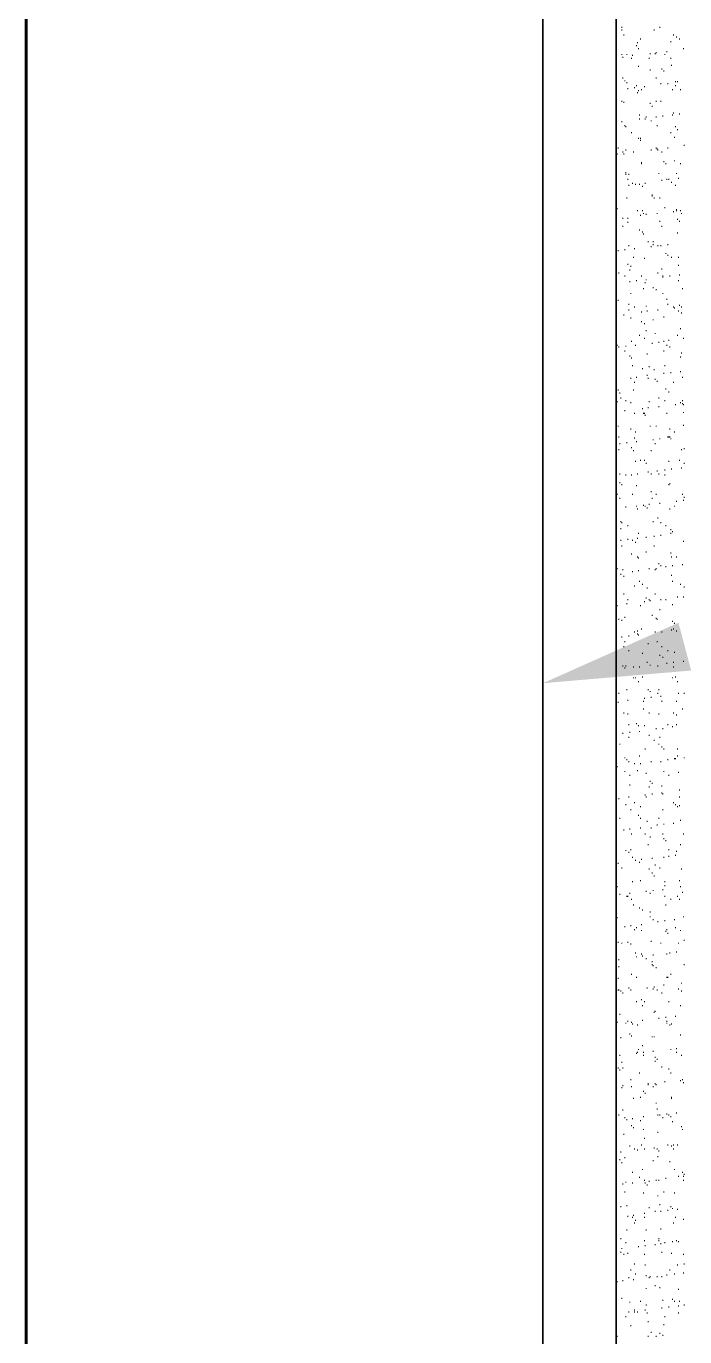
# Model space of a CAD drawing. Header units: inches. Extents: x 5 to 516, y -193 to 129.
# Drawn here: x 14.901 to 15.652, y -165.768 to -164.275 of the extents above; entities that cross this region are included whole.
import ezdxf

# ---------------------------------------------------------------- set-up
doc = ezdxf.new("R2010")
doc.units = ezdxf.units.IN
doc.header["$MEASUREMENT"] = 0
doc.layers.add('PDF7_Geometry', color=7, linetype='Continuous')
doc.layers.add('PDF7_Solid Fills', color=7, linetype='Continuous')

msp = doc.modelspace()

# ---------------------------------------------------------------- linework, layer by layer
at = {"layer": 'PDF7_Geometry', "lineweight": 60}
msp.add_lwpolyline([(59.9013316, -193.1846724), (59.9013316, -163.1857822), (14.901328, -163.1857822), (14.901328, -193.1846724)], dxfattribs=at)
at = {"layer": 'PDF7_Geometry', "lineweight": 35}
for points in [[(15.4902156, -163.7202264), (15.4902156, -166.5680044)], [(15.4902156, -166.568005), (15.573549, -166.568005), (15.573549, -163.720227)], [(15.573549, -163.7202264), (15.573549, -167.5035601)]]:
    msp.add_lwpolyline(points, dxfattribs=at)
at = {"layer": 'PDF7_Geometry', "lineweight": 15}
for points in [[(15.5802176, -164.2768942), (15.5802176, -164.2757831)], [(15.5802176, -164.2802263), (15.5802176, -164.2791152)], [(15.6168839, -164.2802263), (15.6168839, -164.2791152)], [(15.6235481, -164.2768942), (15.6235481, -164.2757831)], [(15.5824375, -164.2857827), (15.5824375, -164.2846716)], [(15.5979947, -164.2946713), (15.5979947, -164.2935602)], [(15.6013267, -164.290227), (15.6013267, -164.2891159)], [(15.6357732, -164.2935613), (15.6357732, -164.2924502)], [(15.6391053, -164.2857827), (15.6391053, -164.2846716)], [(15.6424373, -164.2880049), (15.6424373, -164.2868938)], [(15.6457739, -164.290227), (15.6457739, -164.2891159)], [(15.5802176, -164.3080041), (15.5802176, -164.306893)], [(15.5857741, -164.3080041), (15.5857741, -164.306893)], [(15.5924382, -164.3091163), (15.5924382, -164.3080051)], [(15.5968825, -164.2980056), (15.5968825, -164.2968945)], [(15.5991069, -164.3013377), (15.5991069, -164.3002266)], [(15.6124397, -164.3068941), (15.6124397, -164.305783)], [(15.6179961, -164.3068941), (15.6179961, -164.305783)], [(15.6191038, -164.3057819), (15.6191038, -164.3046708)], [(15.6291045, -164.3080041), (15.6291045, -164.306893)], [(15.6313289, -164.304672), (15.6313289, -164.3035609)], [(15.6502182, -164.3013377), (15.6502182, -164.3002266)], [(15.573549, -164.3113384), (15.573549, -164.3102273)], [(15.5813298, -164.3113384), (15.5813298, -164.3102273)], [(15.591326, -164.3124483), (15.591326, -164.3113372)], [(15.5991069, -164.3213391), (15.5991069, -164.320228)], [(15.6113275, -164.3124483), (15.6113275, -164.3113372)], [(15.6124397, -164.3257834), (15.6124397, -164.3246723)], [(15.6257725, -164.3246712), (15.6257725, -164.3235601)], [(15.6357732, -164.3124483), (15.6357732, -164.3113372)], [(15.6368854, -164.3202269), (15.6368854, -164.3191158)], [(15.5813298, -164.3346719), (15.5813298, -164.3335608)], [(15.5835497, -164.338004), (15.5835497, -164.3368929)], [(15.5857741, -164.3402261), (15.5857741, -164.339115)], [(15.6191038, -164.3346719), (15.6191038, -164.3335608)], [(15.6279969, -164.3268933), (15.6279969, -164.3257822)], [(15.6413296, -164.3391162), (15.6413296, -164.3380051)], [(15.6435495, -164.3391162), (15.6435495, -164.3380051)], [(15.5868818, -164.3468925), (15.5868818, -164.3457814)], [(15.5946626, -164.3457826), (15.5946626, -164.3446715)], [(15.5968825, -164.3435604), (15.5968825, -164.3424493)], [(15.5979947, -164.3513368), (15.5979947, -164.3502257)], [(15.5991069, -164.3491169), (15.5991069, -164.3480058)], [(15.6024389, -164.3480047), (15.6024389, -164.3468936)], [(15.605771, -164.3446704), (15.605771, -164.3435593)], [(15.6246603, -164.3413383), (15.6246603, -164.3402272)], [(15.6324411, -164.3413383), (15.6324411, -164.3402272)], [(15.6379931, -164.3480047), (15.6379931, -164.3468936)], [(15.6413296, -164.3435604), (15.6413296, -164.3424493)], [(15.6468816, -164.3480047), (15.6468816, -164.3468936)], [(15.5802176, -164.3613375), (15.5802176, -164.3602264)], [(15.5824375, -164.3624497), (15.5824375, -164.3613386)], [(15.6124397, -164.3635596), (15.6124397, -164.3624485)], [(15.6146595, -164.366894), (15.6146595, -164.3657828)], [(15.6191038, -164.3613375), (15.6191038, -164.3602264)], [(15.6246603, -164.3613375), (15.6246603, -164.3602264)], [(15.5802176, -164.384671), (15.5802176, -164.3835599)], [(15.6002191, -164.3768947), (15.6002191, -164.3757836)], [(15.6002191, -164.3813389), (15.6002191, -164.3802278)], [(15.6068832, -164.3813389), (15.6068832, -164.3802278)], [(15.6079954, -164.3791145), (15.6079954, -164.3780034)], [(15.6135519, -164.3835588), (15.6135519, -164.3824477)], [(15.6191038, -164.3791145), (15.6191038, -164.3780034)], [(15.6268847, -164.3780046), (15.6268847, -164.3768935)], [(15.6379931, -164.3768947), (15.6379931, -164.3757836)], [(15.6391053, -164.3746703), (15.6391053, -164.3735592)], [(15.6457739, -164.3757825), (15.6457739, -164.3746714)], [(15.5835497, -164.3891153), (15.5835497, -164.3880042)], [(15.5846619, -164.3902275), (15.5846619, -164.3891164)], [(15.591326, -164.3968939), (15.591326, -164.3957828)], [(15.620216, -164.3891153), (15.620216, -164.3880042)], [(15.6357732, -164.3968939), (15.6357732, -164.3957828)], [(15.6413296, -164.3902275), (15.6413296, -164.3891164)], [(15.6435495, -164.3935595), (15.6435495, -164.3924484)], [(15.5757734, -164.4146709), (15.5757734, -164.4135598)], [(15.5991069, -164.4035603), (15.5991069, -164.4024491)], [(15.6013267, -164.4035603), (15.6013267, -164.4024491)], [(15.6013267, -164.4057824), (15.6013267, -164.4046713)], [(15.6191038, -164.4146709), (15.6191038, -164.4135598)], [(15.6324411, -164.4146709), (15.6324411, -164.4135598)], [(15.6402174, -164.4024481), (15.6402174, -164.401337)], [(15.6513258, -164.4113366), (15.6513258, -164.4102255)], [(15.5746612, -164.4213373), (15.5746612, -164.4202262)], [(15.5813298, -164.4191152), (15.5813298, -164.4180041)], [(15.5824375, -164.4213373), (15.5824375, -164.4202262)], [(15.5846619, -164.4168931), (15.5846619, -164.4157819)], [(15.5935504, -164.4191152), (15.5935504, -164.4180041)], [(15.620216, -164.4157831), (15.620216, -164.414672)], [(15.6213282, -164.4168931), (15.6213282, -164.4157819)], [(15.6257725, -164.4191152), (15.6257725, -164.4180041)], [(15.6279969, -164.4302258), (15.6279969, -164.4291147)], [(15.6402174, -164.4291159), (15.6402174, -164.4280048)], [(15.5846619, -164.4424487), (15.5846619, -164.4413376)], [(15.5846619, -164.4446708), (15.5846619, -164.4435597)], [(15.587994, -164.4446708), (15.587994, -164.4435597)], [(15.6024389, -164.431338), (15.6024389, -164.4302269)], [(15.6024389, -164.4324502), (15.6024389, -164.4313391)], [(15.6224404, -164.4435609), (15.6224404, -164.4424498)], [(15.6302167, -164.4324502), (15.6302167, -164.4313391)], [(15.6424373, -164.4435609), (15.6424373, -164.4424498)], [(15.6468816, -164.4324502), (15.6468816, -164.4313391)], [(15.5868818, -164.4502273), (15.5868818, -164.4491162)], [(15.587994, -164.4568937), (15.587994, -164.4557826)], [(15.5924382, -164.4546716), (15.5924382, -164.4535604)], [(15.5957703, -164.4557815), (15.5957703, -164.4546704)], [(15.6002191, -164.4557815), (15.6002191, -164.4546704)], [(15.6035511, -164.4580036), (15.6035511, -164.4568925)], [(15.6068832, -164.4546716), (15.6068832, -164.4535604)], [(15.6257725, -164.4513372), (15.6257725, -164.4502261)], [(15.6313289, -164.4502273), (15.6313289, -164.4491162)], [(15.6335488, -164.4502273), (15.6335488, -164.4491162)], [(15.6368854, -164.4535594), (15.6368854, -164.4524482)], [(15.6413296, -164.4568937), (15.6413296, -164.4557826)], [(15.6446617, -164.4491151), (15.6446617, -164.448004)], [(15.5857741, -164.4713387), (15.5857741, -164.4702276)], [(15.6146595, -164.4680043), (15.6146595, -164.4668932)], [(15.6146595, -164.4691165), (15.6146595, -164.4680054)], [(15.6168839, -164.4713387), (15.6168839, -164.4702276)], [(15.6235481, -164.4713387), (15.6235481, -164.4702276)], [(15.5746612, -164.4835593), (15.5746612, -164.4824482)], [(15.5979947, -164.4857814), (15.5979947, -164.4846703)], [(15.6035511, -164.4857814), (15.6035511, -164.4846703)], [(15.6046633, -164.4891157), (15.6046633, -164.4880046)], [(15.620216, -164.4891157), (15.620216, -164.4880046)], [(15.6291045, -164.4824493), (15.6291045, -164.4813382)], [(15.6391053, -164.4868936), (15.6391053, -164.4857825)], [(15.6424373, -164.4846715), (15.6424373, -164.4835604)], [(15.6424373, -164.4857814), (15.6424373, -164.4846703)], [(15.6468816, -164.4857814), (15.6468816, -164.4846703)], [(15.6479938, -164.4891157), (15.6479938, -164.4880046)], [(15.5813298, -164.4946699), (15.5813298, -164.4935588)], [(15.5813298, -164.5035607), (15.5813298, -164.5024496)], [(15.5868818, -164.4946699), (15.5868818, -164.4935588)], [(15.5868818, -164.4991165), (15.5868818, -164.4980053)], [(15.6013267, -164.4913379), (15.6013267, -164.4902268)], [(15.6079954, -164.4902257), (15.6079954, -164.4891146)], [(15.6235481, -164.4980043), (15.6235481, -164.4968931)], [(15.6257725, -164.5035607), (15.6257725, -164.5024496)], [(15.6435495, -164.4957821), (15.6435495, -164.494671)], [(15.6457739, -164.4980043), (15.6457739, -164.4968931)], [(15.6002191, -164.508005), (15.6002191, -164.5068939)], [(15.6035511, -164.5102271), (15.6035511, -164.509116)], [(15.6046633, -164.5124492), (15.6046633, -164.5113381)], [(15.6435495, -164.5113371), (15.6435495, -164.5102259)], [(15.5757734, -164.5313385), (15.5757734, -164.5302274)], [(15.5835497, -164.5302263), (15.5835497, -164.5291152)], [(15.587994, -164.525782), (15.587994, -164.5246709)], [(15.5946626, -164.5291164), (15.5946626, -164.5280053)], [(15.6102153, -164.5213378), (15.6102153, -164.5202267)], [(15.6135519, -164.5268942), (15.6135519, -164.5257831)], [(15.6157717, -164.5213378), (15.6157717, -164.5202267)], [(15.6157717, -164.5246721), (15.6157717, -164.523561)], [(15.6213282, -164.525782), (15.6213282, -164.5246709)], [(15.6246603, -164.525782), (15.6246603, -164.5246709)], [(15.6302167, -164.5346706), (15.6302167, -164.5335595)], [(15.6324411, -164.5246721), (15.6324411, -164.523561)], [(15.5868818, -164.5468934), (15.5868818, -164.5457823)], [(15.5902183, -164.5491156), (15.5902183, -164.5480044)], [(15.5935504, -164.5391148), (15.5935504, -164.5380037)], [(15.605771, -164.540227), (15.605771, -164.5391159)], [(15.6324411, -164.5368927), (15.6324411, -164.5357816)], [(15.6368854, -164.5391148), (15.6368854, -164.5380037)], [(15.6446617, -164.5391148), (15.6446617, -164.5380037)], [(15.6446617, -164.5480056), (15.6446617, -164.5468945)], [(15.5768856, -164.5568941), (15.5768856, -164.555783)], [(15.5835497, -164.5602262), (15.5835497, -164.5591151)], [(15.5891062, -164.5535598), (15.5891062, -164.5524487)], [(15.6024389, -164.5602262), (15.6024389, -164.5591151)], [(15.6079954, -164.5646705), (15.6079954, -164.5635594)], [(15.6213282, -164.5568941), (15.6213282, -164.555783)], [(15.6257725, -164.5524499), (15.6257725, -164.5513388)], [(15.6268847, -164.5602262), (15.6268847, -164.5591151)], [(15.6268847, -164.5613384), (15.6268847, -164.5602273)], [(15.634661, -164.5602262), (15.634661, -164.5591151)], [(15.6457739, -164.5591163), (15.6457739, -164.5580052)], [(15.5891062, -164.5668926), (15.5891062, -164.5657815)], [(15.5968825, -164.5657827), (15.5968825, -164.5646716)], [(15.6046633, -164.5746712), (15.6046633, -164.5735601)], [(15.6068832, -164.5680048), (15.6068832, -164.5668937)], [(15.6157717, -164.573559), (15.6157717, -164.5724479)], [(15.6191038, -164.5757834), (15.6191038, -164.5746723)], [(15.6446617, -164.5657827), (15.6446617, -164.5646716)], [(15.649106, -164.5746712), (15.649106, -164.5735601)], [(15.5757734, -164.588004), (15.5757734, -164.5868929)], [(15.587994, -164.5924483), (15.587994, -164.5913371)], [(15.5902183, -164.5802277), (15.5902183, -164.5791166)], [(15.6079954, -164.5946704), (15.6079954, -164.5935593)], [(15.6268847, -164.5802277), (15.6268847, -164.5791166)], [(15.6313289, -164.5868941), (15.6313289, -164.5857829)], [(15.6324411, -164.5924483), (15.6324411, -164.5913371)], [(15.6457739, -164.5935605), (15.6457739, -164.5924493)], [(15.5824375, -164.6046711), (15.5824375, -164.60356)], [(15.587994, -164.5991169), (15.587994, -164.5980058)], [(15.5902183, -164.6080054), (15.5902183, -164.6068943)], [(15.5946626, -164.5957826), (15.5946626, -164.5946715)], [(15.6024389, -164.6013368), (15.6024389, -164.6002257)], [(15.6091076, -164.6002269), (15.6091076, -164.5991157)], [(15.6213282, -164.5991169), (15.6213282, -164.5980058)], [(15.6279969, -164.6068932), (15.6279969, -164.6057821)], [(15.6391053, -164.5957826), (15.6391053, -164.5946715)], [(15.6402174, -164.5968925), (15.6402174, -164.5957814)], [(15.6446617, -164.6002269), (15.6446617, -164.5991157)], [(15.6479938, -164.5957826), (15.6479938, -164.5946715)], [(15.6479938, -164.602449), (15.6479938, -164.6013379)], [(15.6024389, -164.6124497), (15.6024389, -164.6113386)], [(15.605771, -164.6146718), (15.605771, -164.6135607)], [(15.6079954, -164.6224482), (15.6079954, -164.6213371)], [(15.6157717, -164.6102276), (15.6157717, -164.6091165)], [(15.6468816, -164.620226), (15.6468816, -164.6191149)], [(15.5746612, -164.6391153), (15.5746612, -164.6380042)], [(15.591326, -164.634671), (15.591326, -164.6335599)], [(15.5957703, -164.6391153), (15.5957703, -164.6380042)], [(15.6002191, -164.6280046), (15.6002191, -164.6268935)], [(15.605771, -164.631339), (15.605771, -164.6302278)], [(15.6146595, -164.6368932), (15.6146595, -164.635782)], [(15.6179961, -164.6257825), (15.6179961, -164.6246714)], [(15.6224404, -164.6357832), (15.6224404, -164.6346721)], [(15.6279969, -164.634671), (15.6279969, -164.6335599)], [(15.6313289, -164.6391153), (15.6313289, -164.6380042)], [(15.6335488, -164.6335588), (15.6335488, -164.6324477)], [(15.6435495, -164.6280046), (15.6435495, -164.6268935)], [(15.6502182, -164.631339), (15.6502182, -164.6302278)], [(15.5768856, -164.6413374), (15.5768856, -164.6402263)], [(15.5835497, -164.6457817), (15.5835497, -164.6446706)], [(15.5846619, -164.6402275), (15.5846619, -164.6391164)], [(15.5891062, -164.6513381), (15.5891062, -164.650227)], [(15.591326, -164.6535603), (15.591326, -164.6524492)], [(15.6091076, -164.649116), (15.6091076, -164.6480049)], [(15.6279969, -164.6457817), (15.6279969, -164.6446706)], [(15.634661, -164.6413374), (15.634661, -164.6402263)], [(15.6468816, -164.6524481), (15.6468816, -164.651337)], [(15.6479938, -164.6480038), (15.6479938, -164.6468927)], [(15.5924382, -164.6624488), (15.5924382, -164.6613377)], [(15.6035511, -164.6657831), (15.6035511, -164.664672)], [(15.6113275, -164.663561), (15.6113275, -164.6624499)], [(15.6168839, -164.6668931), (15.6168839, -164.665782)], [(15.6291045, -164.6624488), (15.6291045, -164.6613377)], [(15.6468816, -164.6691152), (15.6468816, -164.6680041)], [(15.573549, -164.6768938), (15.573549, -164.6757827)], [(15.5902183, -164.6768938), (15.5902183, -164.6757827)], [(15.5946626, -164.6813381), (15.5946626, -164.6802269)], [(15.5968825, -164.6757816), (15.5968825, -164.6746705)], [(15.6091076, -164.6735595), (15.6091076, -164.6724484)], [(15.6102153, -164.6768938), (15.6102153, -164.6757827)], [(15.6179961, -164.6780037), (15.6179961, -164.6768926)], [(15.620216, -164.6802259), (15.620216, -164.6791148)], [(15.6279969, -164.6713373), (15.6279969, -164.6702262)], [(15.6357732, -164.6702274), (15.6357732, -164.6691163)], [(15.6391053, -164.6813381), (15.6391053, -164.6802269)], [(15.649106, -164.6757816), (15.649106, -164.6746705)], [(15.5757734, -164.6902266), (15.5757734, -164.6891155)], [(15.5779932, -164.6935609), (15.5779932, -164.6924498)], [(15.5791054, -164.6991151), (15.5791054, -164.698004)], [(15.5935504, -164.6902266), (15.5935504, -164.6891155)], [(15.6224404, -164.6991151), (15.6224404, -164.698004)], [(15.6302167, -164.6891144), (15.6302167, -164.6880033)], [(15.6335488, -164.6924487), (15.6335488, -164.6913376)], [(15.5746612, -164.7035594), (15.5746612, -164.7024483)], [(15.5835497, -164.7135601), (15.5835497, -164.712449)], [(15.5846619, -164.7024494), (15.5846619, -164.7013383)], [(15.5902183, -164.7046716), (15.5902183, -164.7035605)], [(15.6035511, -164.711338), (15.6035511, -164.7102269)], [(15.6102153, -164.710228), (15.6102153, -164.7091169)], [(15.6113275, -164.7035594), (15.6113275, -164.7024483)], [(15.6224404, -164.7091158), (15.6224404, -164.7080047)], [(15.6291045, -164.7024494), (15.6291045, -164.7013383)], [(15.6413296, -164.7068937), (15.6413296, -164.7057826)], [(15.6468816, -164.7046716), (15.6468816, -164.7035605)], [(15.649106, -164.7024494), (15.649106, -164.7013383)], [(15.649106, -164.7057815), (15.649106, -164.7046704)], [(15.6502182, -164.7068937), (15.6502182, -164.7057826)], [(15.5946626, -164.7168922), (15.5946626, -164.7157811)], [(15.6046633, -164.7168922), (15.6046633, -164.7157811)], [(15.605771, -164.7168922), (15.605771, -164.7157811)], [(15.6068832, -164.7191166), (15.6068832, -164.7180055)], [(15.6313289, -164.7168922), (15.6313289, -164.7157811)], [(15.6502182, -164.7157822), (15.6502182, -164.7146711)], [(15.5757734, -164.7313372), (15.5757734, -164.730226)], [(15.5768856, -164.74356), (15.5768856, -164.7424489)], [(15.5902183, -164.7346715), (15.5902183, -164.7335604)], [(15.5957703, -164.7380058), (15.5957703, -164.7368947)], [(15.6124397, -164.7313372), (15.6124397, -164.730226)], [(15.6191038, -164.7313372), (15.6191038, -164.730226)], [(15.6324411, -164.74356), (15.6324411, -164.7424489)], [(15.6335488, -164.74356), (15.6335488, -164.7424489)], [(15.634661, -164.7346715), (15.634661, -164.7335604)], [(15.634661, -164.74356), (15.634661, -164.7424489)], [(15.6402174, -164.7380058), (15.6402174, -164.7368947)], [(15.6502182, -164.7302272), (15.6502182, -164.7291161)], [(15.5768856, -164.758005), (15.5768856, -164.7568939)], [(15.5779932, -164.7513386), (15.5779932, -164.7502275)], [(15.5857741, -164.7502264), (15.5857741, -164.7491153)], [(15.591326, -164.7557829), (15.591326, -164.7546718)], [(15.5946626, -164.74467), (15.5946626, -164.7435588)], [(15.5968825, -164.7491165), (15.5968825, -164.7480054)], [(15.6157717, -164.7468943), (15.6157717, -164.7457832)], [(15.6179961, -164.7513386), (15.6179961, -164.7502275)], [(15.6235481, -164.7457821), (15.6235481, -164.744671)], [(15.6357732, -164.7457821), (15.6357732, -164.744671)], [(15.6479938, -164.758005), (15.6479938, -164.7568939)], [(15.6513258, -164.7568928), (15.6513258, -164.7557817)], [(15.5935504, -164.7591149), (15.5935504, -164.7580038)], [(15.5957703, -164.7713378), (15.5957703, -164.7702267)], [(15.6013267, -164.7702279), (15.6013267, -164.7691167)], [(15.605771, -164.7702279), (15.605771, -164.7691167)], [(15.6079954, -164.7735599), (15.6079954, -164.7724488)], [(15.6135519, -164.7591149), (15.6135519, -164.7580038)], [(15.6335488, -164.7713378), (15.6335488, -164.7702267)], [(15.6457739, -164.7702279), (15.6457739, -164.7691167)], [(15.6513258, -164.7735599), (15.6513258, -164.7724488)], [(15.5779932, -164.7857828), (15.5779932, -164.7846717)], [(15.5846619, -164.7868927), (15.5846619, -164.7857816)], [(15.591326, -164.7868927), (15.591326, -164.7857816)], [(15.5979947, -164.7857828), (15.5979947, -164.7846717)], [(15.6102153, -164.7835607), (15.6102153, -164.7824495)], [(15.6135519, -164.7857828), (15.6135519, -164.7846717)], [(15.620216, -164.7824485), (15.620216, -164.7813373)], [(15.6224404, -164.7857828), (15.6224404, -164.7846717)], [(15.6291045, -164.7813385), (15.6291045, -164.7802274)], [(15.6291045, -164.7868927), (15.6291045, -164.7857816)], [(15.6368854, -164.7802263), (15.6368854, -164.7791152)], [(15.6479938, -164.7791164), (15.6479938, -164.7780053)], [(15.5779932, -164.7957812), (15.5779932, -164.7946701)], [(15.5802176, -164.7980056), (15.5802176, -164.7968945)], [(15.5968825, -164.7991156), (15.5968825, -164.7980045)], [(15.6335488, -164.7980056), (15.6335488, -164.7968945)], [(15.634661, -164.7968934), (15.634661, -164.7957823)], [(15.5746612, -164.8091163), (15.5746612, -164.8080052)], [(15.5779932, -164.8135606), (15.5779932, -164.8124495)], [(15.5924382, -164.8091163), (15.5924382, -164.8080052)], [(15.6135519, -164.805782), (15.6135519, -164.8046709)], [(15.6146595, -164.8135606), (15.6146595, -164.8124495)], [(15.6191038, -164.8091163), (15.6191038, -164.8080052)], [(15.6424373, -164.8168926), (15.6424373, -164.8157815)], [(15.649106, -164.8091163), (15.649106, -164.8080052)], [(15.6502182, -164.8157827), (15.6502182, -164.8146716)], [(15.6513258, -164.8124484), (15.6513258, -164.8113373)], [(15.5846619, -164.823559), (15.5846619, -164.8224479)], [(15.5968825, -164.8224491), (15.5968825, -164.821338)], [(15.5979947, -164.8257834), (15.5979947, -164.8246723)], [(15.6046633, -164.8213392), (15.6046633, -164.820228)], [(15.6068832, -164.8224491), (15.6068832, -164.821338)], [(15.6091076, -164.8246712), (15.6091076, -164.8235601)], [(15.6113275, -164.820227), (15.6113275, -164.8191158)], [(15.6235481, -164.8191148), (15.6235481, -164.8180037)], [(15.634661, -164.8257834), (15.634661, -164.8246723)], [(15.6402174, -164.8224491), (15.6402174, -164.821338)], [(15.5791054, -164.8402261), (15.5791054, -164.839115)], [(15.5791054, -164.8480047), (15.5791054, -164.8468936)], [(15.5802176, -164.8413383), (15.5802176, -164.8402272)], [(15.5868818, -164.8446704), (15.5868818, -164.8435593)], [(15.6157717, -164.8402261), (15.6157717, -164.839115)], [(15.6213282, -164.8357819), (15.6213282, -164.8346708)], [(15.6246603, -164.8413383), (15.6246603, -164.8402272)], [(15.6302167, -164.8446704), (15.6302167, -164.8435593)], [(15.5791054, -164.8613375), (15.5791054, -164.8602264)], [(15.5868818, -164.8602276), (15.5868818, -164.8591165)], [(15.5924382, -164.8613375), (15.5924382, -164.8602264)], [(15.5979947, -164.8591154), (15.5979947, -164.8580043)], [(15.5991069, -164.8535612), (15.5991069, -164.8524501)], [(15.6079954, -164.8580055), (15.6079954, -164.8568944)], [(15.6168839, -164.8568933), (15.6168839, -164.8557822)], [(15.6246603, -164.8557811), (15.6246603, -164.85467)], [(15.6357732, -164.8491169), (15.6357732, -164.8480058)], [(15.6379931, -164.8513368), (15.6379931, -164.8502257)], [(15.6502182, -164.8624497), (15.6502182, -164.8613386)], [(15.5802176, -164.8680039), (15.5802176, -164.8668928)], [(15.591326, -164.8768947), (15.591326, -164.8757836)], [(15.5957703, -164.8635597), (15.5957703, -164.8624486)], [(15.6079954, -164.8746703), (15.6079954, -164.8735592)], [(15.6168839, -164.8680039), (15.6168839, -164.8668928)], [(15.6357732, -164.8757825), (15.6357732, -164.8746714)], [(15.5979947, -164.8802268), (15.5979947, -164.8791157)], [(15.5991069, -164.881339), (15.5991069, -164.8802279)], [(15.6224404, -164.8880054), (15.6224404, -164.8868943)], [(15.6246603, -164.8902275), (15.6246603, -164.8891164)], [(15.6302167, -164.8913374), (15.6302167, -164.8902263)], [(15.6368854, -164.8802268), (15.6368854, -164.8791157)], [(15.6379931, -164.8902275), (15.6379931, -164.8891164)], [(15.6424373, -164.8802268), (15.6424373, -164.8791157)], [(15.649106, -164.8891153), (15.649106, -164.8880042)], [(15.5746612, -164.8935596), (15.5746612, -164.8924485)], [(15.5791054, -164.900226), (15.5791054, -164.8991149)], [(15.5813298, -164.8946718), (15.5813298, -164.8935607)], [(15.5824375, -164.9024481), (15.5824375, -164.901337)], [(15.5924382, -164.8968939), (15.5924382, -164.8957828)], [(15.5991069, -164.8957817), (15.5991069, -164.8946706)], [(15.6002191, -164.9080046), (15.6002191, -164.9068935)], [(15.6113275, -164.8935596), (15.6113275, -164.8924485)], [(15.6179961, -164.8946718), (15.6179961, -164.8935607)], [(15.6191038, -164.8935596), (15.6191038, -164.8924485)], [(15.6368854, -164.9013382), (15.6368854, -164.9002271)], [(15.6379931, -164.9080046), (15.6379931, -164.9068935)], [(15.5824375, -164.9224496), (15.5824375, -164.9213384)], [(15.5946626, -164.913561), (15.5946626, -164.9124499)], [(15.6035511, -164.9113366), (15.6035511, -164.9102255)], [(15.6091076, -164.9157832), (15.6091076, -164.914672)], [(15.6179961, -164.9224496), (15.6179961, -164.9213384)], [(15.6468816, -164.9113366), (15.6468816, -164.9102255)], [(15.6513258, -164.914671), (15.6513258, -164.9135598)], [(15.5746612, -164.9357823), (15.5746612, -164.9346712)], [(15.5857741, -164.9335602), (15.5857741, -164.9324491)], [(15.5868818, -164.9291159), (15.5868818, -164.9280048)], [(15.6013267, -164.9357823), (15.6013267, -164.9346712)], [(15.605771, -164.9313381), (15.605771, -164.930227)], [(15.6079954, -164.9268938), (15.6079954, -164.9257827)], [(15.6113275, -164.9291159), (15.6113275, -164.9280048)], [(15.6124397, -164.9302259), (15.6124397, -164.9291148)], [(15.6246603, -164.9291159), (15.6246603, -164.9280048)], [(15.6302167, -164.9291159), (15.6302167, -164.9280048)], [(15.6379931, -164.9346701), (15.6379931, -164.933559)], [(15.6435495, -164.9257816), (15.6435495, -164.9246705)], [(15.6502182, -164.9257816), (15.6502182, -164.9246705)], [(15.5768856, -164.9513373), (15.5768856, -164.9502262)], [(15.5802176, -164.9524495), (15.5802176, -164.9513384)], [(15.5835497, -164.9491151), (15.5835497, -164.948004)], [(15.6146595, -164.946893), (15.6146595, -164.9457819)], [(15.6191038, -164.9502273), (15.6191038, -164.9491162)], [(15.620216, -164.9513373), (15.620216, -164.9502262)], [(15.6235481, -164.9402266), (15.6235481, -164.9391155)], [(15.5946626, -164.9657823), (15.5946626, -164.9646711)], [(15.5979947, -164.9646723), (15.5979947, -164.9635612)], [(15.6024389, -164.9624479), (15.6024389, -164.9613368)], [(15.6179961, -164.9657823), (15.6179961, -164.9646711)], [(15.6257725, -164.9657823), (15.6257725, -164.9646711)], [(15.6368854, -164.9635601), (15.6368854, -164.962449)], [(15.6379931, -164.9535594), (15.6379931, -164.9524483)], [(15.6391053, -164.9624479), (15.6391053, -164.9613368)], [(15.6402174, -164.9557815), (15.6402174, -164.9546704)], [(15.6424373, -164.9646723), (15.6424373, -164.9635612)], [(15.5802176, -164.9713387), (15.5802176, -164.9702276)], [(15.5824375, -164.9824494), (15.5824375, -164.9813383)], [(15.5835497, -164.9768929), (15.5835497, -164.9757818)], [(15.587994, -164.9702265), (15.587994, -164.9691154)], [(15.5979947, -164.9680044), (15.5979947, -164.9668933)], [(15.5991069, -164.9691166), (15.5991069, -164.9680055)], [(15.6102153, -164.979115), (15.6102153, -164.9780039)], [(15.620216, -164.9768929), (15.620216, -164.9757818)], [(15.6257725, -164.9824494), (15.6257725, -164.9813383)], [(15.587994, -164.9868936), (15.587994, -164.9857825)], [(15.6035511, -164.9902257), (15.6035511, -164.9891146)], [(15.6235481, -164.9924501), (15.6235481, -164.991339)], [(15.6268847, -164.99467), (15.6268847, -164.9935589)], [(15.6324411, -164.9868936), (15.6324411, -164.9857825)], [(15.6402174, -164.9891158), (15.6402174, -164.9880047)], [(15.573549, -165.009115), (15.573549, -165.0080038)], [(15.5813298, -165.0046707), (15.5813298, -165.0035596)], [(15.5835497, -165.0068928), (15.5835497, -165.0057817)], [(15.5846619, -165.0046707), (15.5846619, -165.0035596)], [(15.5935504, -165.0057829), (15.5935504, -165.0046718)], [(15.6002191, -165.0057829), (15.6002191, -165.0046718)], [(15.6091076, -165.0002264), (15.6091076, -164.9991153)], [(15.6124397, -165.0035608), (15.6124397, -165.0024496)], [(15.6213282, -165.0046707), (15.6213282, -165.0035596)], [(15.6313289, -165.0013386), (15.6313289, -165.0002275)], [(15.6391053, -165.0002264), (15.6391053, -164.9991153)], [(15.6391053, -165.0057829), (15.6391053, -165.0046718)], [(15.6502182, -164.9991165), (15.6502182, -164.9980054)], [(15.5935504, -165.0180035), (15.5935504, -165.0168924)], [(15.5957703, -165.0180035), (15.5957703, -165.0168924)], [(15.5991069, -165.0224478), (15.5991069, -165.0213366)], [(15.6035511, -165.0168936), (15.6035511, -165.0157824)], [(15.6379931, -165.0180035), (15.6379931, -165.0168924)], [(15.6413296, -165.0168936), (15.6413296, -165.0157824)], [(15.6435495, -165.0224478), (15.6435495, -165.0213366)], [(15.5768856, -165.0357828), (15.5768856, -165.0346717)], [(15.5857741, -165.0313385), (15.5857741, -165.0302274)], [(15.605771, -165.041337), (15.605771, -165.0402259)], [(15.6102153, -165.0313385), (15.6102153, -165.0302274)], [(15.6124397, -165.0335607), (15.6124397, -165.0324496)], [(15.6135519, -165.0402271), (15.6135519, -165.039116)], [(15.6213282, -165.0357828), (15.6213282, -165.0346717)], [(15.6224404, -165.0313385), (15.6224404, -165.0302274)], [(15.6246603, -165.0391149), (15.6246603, -165.0380038)], [(15.6446617, -165.0357828), (15.6446617, -165.0346717)], [(15.6513258, -165.0357828), (15.6513258, -165.0346717)], [(15.5757734, -165.0457813), (15.5757734, -165.0446702)], [(15.5868818, -165.0435614), (15.5868818, -165.0424503)], [(15.6046633, -165.0446713), (15.6046633, -165.0435602)], [(15.6046633, -165.0535599), (15.6046633, -165.0524487)], [(15.6257725, -165.0446713), (15.6257725, -165.0435602)], [(15.6424373, -165.0446713), (15.6424373, -165.0435602)], [(15.649106, -165.0535599), (15.649106, -165.0524487)], [(15.5824375, -165.0580041), (15.5824375, -165.056893)], [(15.5868818, -165.0591163), (15.5868818, -165.0580052)], [(15.587994, -165.0713392), (15.587994, -165.0702281)], [(15.5968825, -165.070227), (15.5968825, -165.0691159)], [(15.6113275, -165.0580041), (15.6113275, -165.056893)], [(15.6224404, -165.0591163), (15.6224404, -165.0580052)], [(15.6324411, -165.0713392), (15.6324411, -165.0702281)], [(15.6391053, -165.0580041), (15.6391053, -165.056893)], [(15.6424373, -165.0602263), (15.6424373, -165.0591151)], [(15.6424373, -165.0713392), (15.6424373, -165.0702281)], [(15.5813298, -165.0813376), (15.5813298, -165.0802265)], [(15.587994, -165.0857819), (15.587994, -165.0846708)], [(15.5891062, -165.0802277), (15.5891062, -165.0791166)], [(15.5991069, -165.0724491), (15.5991069, -165.071338)], [(15.6002191, -165.0791155), (15.6002191, -165.0780044)], [(15.605771, -165.0724491), (15.605771, -165.071338)], [(15.6113275, -165.0835598), (15.6113275, -165.0824487)], [(15.6191038, -165.0757834), (15.6191038, -165.0746723)], [(15.6235481, -165.0857819), (15.6235481, -165.0846708)], [(15.6268847, -165.0757834), (15.6268847, -165.0746723)], [(15.6379931, -165.073559), (15.6379931, -165.0724479)], [(15.5779932, -165.0935605), (15.5779932, -165.0924494)], [(15.6068832, -165.099117), (15.6068832, -165.0980058)], [(15.6168839, -165.0891162), (15.6168839, -165.0880051)], [(15.6224404, -165.0935605), (15.6224404, -165.0924494)], [(15.6257725, -165.0968926), (15.6257725, -165.0957815)], [(15.6279969, -165.099117), (15.6279969, -165.0980058)], [(15.6435495, -165.099117), (15.6435495, -165.0980058)], [(15.5835497, -165.1091154), (15.5835497, -165.1080043)], [(15.5857741, -165.1113376), (15.5857741, -165.1102264)], [(15.587994, -165.1135597), (15.587994, -165.1124486)], [(15.5946626, -165.1157818), (15.5946626, -165.1146707)], [(15.6002191, -165.1068933), (15.6002191, -165.1057822)], [(15.6013267, -165.1157818), (15.6013267, -165.1146707)], [(15.6135519, -165.1135597), (15.6135519, -165.1124486)], [(15.6246603, -165.1135597), (15.6246603, -165.1124486)], [(15.6324411, -165.1113376), (15.6324411, -165.1102264)], [(15.6402174, -165.1102276), (15.6402174, -165.1091165)], [(15.6413296, -165.1102276), (15.6413296, -165.1091165)], [(15.6435495, -165.1068933), (15.6435495, -165.1057822)], [(15.6513258, -165.1091154), (15.6513258, -165.1080043)], [(15.5746612, -165.1191161), (15.5746612, -165.118005)], [(15.5835497, -165.1246703), (15.5835497, -165.1235592)], [(15.5891062, -165.1291146), (15.5891062, -165.1280035)], [(15.5979947, -165.1235604), (15.5979947, -165.1224493)], [(15.6079954, -165.1268947), (15.6079954, -165.1257836)], [(15.6279969, -165.1246703), (15.6279969, -165.1235592)], [(15.6335488, -165.1291146), (15.6335488, -165.1280035)], [(15.6446617, -165.1257825), (15.6446617, -165.1246714)], [(15.5891062, -165.1402275), (15.5891062, -165.1391164)], [(15.6113275, -165.1424497), (15.6113275, -165.1413385)], [(15.6124397, -165.1357833), (15.6124397, -165.1346722)], [(15.6146595, -165.1380054), (15.6146595, -165.1368943)], [(15.6257725, -165.1413375), (15.6257725, -165.1402264)], [(15.6457739, -165.1457817), (15.6457739, -165.1446706)], [(15.5768856, -165.1557825), (15.5768856, -165.1546713)], [(15.587994, -165.1535603), (15.587994, -165.1524492)], [(15.5946626, -165.1602267), (15.5946626, -165.1591156)], [(15.6068832, -165.1513382), (15.6068832, -165.1502271)], [(15.6079954, -165.1535603), (15.6079954, -165.1524492)], [(15.6146595, -165.150226), (15.6146595, -165.1491149)], [(15.6257725, -165.1491161), (15.6257725, -165.1480049)], [(15.6268847, -165.150226), (15.6268847, -165.1491149)], [(15.6391053, -165.1602267), (15.6391053, -165.1591156)], [(15.6457739, -165.1535603), (15.6457739, -165.1524492)], [(15.5846619, -165.1624488), (15.5846619, -165.1613377)], [(15.5902183, -165.1680053), (15.5902183, -165.1668942)], [(15.5991069, -165.1746717), (15.5991069, -165.1735606)], [(15.6013267, -165.164671), (15.6013267, -165.1635599)], [(15.6268847, -165.1680053), (15.6268847, -165.1668942)], [(15.6413296, -165.1624488), (15.6413296, -165.1613377)], [(15.6435495, -165.164671), (15.6435495, -165.1635599)], [(15.6457739, -165.163561), (15.6457739, -165.1624499)], [(15.5779932, -165.1780038), (15.5779932, -165.1768927)], [(15.5824375, -165.1913388), (15.5824375, -165.1902277)], [(15.5891062, -165.1902266), (15.5891062, -165.1891155)], [(15.6013267, -165.1780038), (15.6013267, -165.1768927)], [(15.6013267, -165.1891144), (15.6013267, -165.1880033)], [(15.6091076, -165.1813381), (15.6091076, -165.180227)], [(15.6135519, -165.1891144), (15.6135519, -165.1880033)], [(15.620216, -165.1857824), (15.620216, -165.1846713)], [(15.6224404, -165.1780038), (15.6224404, -165.1768927)], [(15.6279969, -165.1846702), (15.6279969, -165.1835591)], [(15.6391053, -165.1835602), (15.6391053, -165.1824491)], [(15.6468816, -165.1802259), (15.6468816, -165.1791148)], [(15.591326, -165.1957831), (15.591326, -165.194672)], [(15.6068832, -165.1957831), (15.6068832, -165.194672)], [(15.6124397, -165.1991152), (15.6124397, -165.198004)], [(15.6268847, -165.1957831), (15.6268847, -165.194672)], [(15.6279969, -165.2013373), (15.6279969, -165.2002262)], [(15.6302167, -165.2035594), (15.6302167, -165.2024483)], [(15.6502182, -165.1957831), (15.6502182, -165.194672)], [(15.5846619, -165.2146723), (15.5846619, -165.2135612)], [(15.587994, -165.2168922), (15.587994, -165.2157811)], [(15.5902183, -165.2135601), (15.5902183, -165.212449)], [(15.6102153, -165.2080037), (15.6102153, -165.2068926)], [(15.6335488, -165.2135601), (15.6335488, -165.212449)], [(15.6335488, -165.2213387), (15.6335488, -165.2202276)], [(15.6413296, -165.2202265), (15.6413296, -165.2191154)], [(15.6424373, -165.2157823), (15.6424373, -165.2146712)], [(15.6468816, -165.2080037), (15.6468816, -165.2068926)], [(15.573549, -165.2313372), (15.573549, -165.2302261)], [(15.5757734, -165.2291151), (15.5757734, -165.228004)], [(15.5802176, -165.2346715), (15.5802176, -165.2335604)], [(15.5924382, -165.2224487), (15.5924382, -165.2213376)], [(15.5957703, -165.225783), (15.5957703, -165.2246719)], [(15.6002191, -165.2280051), (15.6002191, -165.226894)], [(15.6024389, -165.2246708), (15.6024389, -165.2235597)], [(15.6113275, -165.2357815), (15.6113275, -165.2346704)], [(15.6146595, -165.2235609), (15.6146595, -165.2224498)], [(15.6179961, -165.2313372), (15.6179961, -165.2302261)], [(15.6235481, -165.2346715), (15.6235481, -165.2335604)], [(15.6279969, -165.2224487), (15.6279969, -165.2213376)], [(15.6479938, -165.2357815), (15.6479938, -165.2346704)], [(15.5924382, -165.2502265), (15.5924382, -165.2491153)], [(15.6013267, -165.2491165), (15.6013267, -165.2480054)], [(15.6146595, -165.2402257), (15.6146595, -165.2391146)], [(15.6168839, -165.2435601), (15.6168839, -165.2424489)], [(15.6291045, -165.2502265), (15.6291045, -165.2491153)], [(15.6457739, -165.2491165), (15.6457739, -165.2480054)], [(15.573549, -165.2646714), (15.573549, -165.2635603)], [(15.5746612, -165.2557829), (15.5746612, -165.2546718)], [(15.5779932, -165.2646714), (15.5779932, -165.2635603)], [(15.5891062, -165.2635592), (15.5891062, -165.2624481)], [(15.6079954, -165.2613371), (15.6079954, -165.260226)], [(15.6124397, -165.2635592), (15.6124397, -165.2624481)], [(15.6157717, -165.2602272), (15.6157717, -165.2591161)], [(15.6268847, -165.259115), (15.6268847, -165.2580039)], [(15.6291045, -165.2546707), (15.6291045, -165.2535596)], [(15.6468816, -165.2557829), (15.6468816, -165.2546718)], [(15.649106, -165.2624493), (15.649106, -165.2613382)], [(15.5857741, -165.2668936), (15.5857741, -165.2657825)], [(15.5868818, -165.2668936), (15.5868818, -165.2657825)], [(15.591326, -165.2702279), (15.591326, -165.2691168)], [(15.5935504, -165.2768943), (15.5935504, -165.2757832)], [(15.6002191, -165.2802264), (15.6002191, -165.2791153)], [(15.6291045, -165.2668936), (15.6291045, -165.2657825)], [(15.6302167, -165.2768943), (15.6302167, -165.2757832)], [(15.6357732, -165.2702279), (15.6357732, -165.2691168)], [(15.6435495, -165.2668936), (15.6435495, -165.2657825)], [(15.6457739, -165.2702279), (15.6457739, -165.2691168)], [(15.5746612, -165.291337), (15.5746612, -165.2902259)], [(15.6035511, -165.2824485), (15.6035511, -165.2813374)], [(15.6124397, -165.2846706), (15.6124397, -165.2835595)], [(15.6124397, -165.2902271), (15.6124397, -165.289116)], [(15.6157717, -165.2935614), (15.6157717, -165.2924503)], [(15.6213282, -165.2957813), (15.6213282, -165.2946702)], [(15.6291045, -165.2946714), (15.6291045, -165.2935602)], [(15.6402174, -165.2935614), (15.6402174, -165.2924503)], [(15.6502182, -165.2902271), (15.6502182, -165.289116)], [(15.5835497, -165.3013377), (15.5835497, -165.3002266)], [(15.5902183, -165.3002256), (15.5902183, -165.2991144)], [(15.5946626, -165.3046721), (15.5946626, -165.303561)], [(15.5968825, -165.3024499), (15.5968825, -165.3013388)], [(15.6024389, -165.2991156), (15.6024389, -165.2980045)], [(15.6024389, -165.305782), (15.6024389, -165.3046709)], [(15.6302167, -165.3068942), (15.6302167, -165.3057831)], [(15.6313289, -165.3046721), (15.6313289, -165.303561)], [(15.6324411, -165.3091163), (15.6324411, -165.3080052)], [(15.6413296, -165.3024499), (15.6413296, -165.3013388)], [(15.6468816, -165.305782), (15.6468816, -165.3046709)], [(15.5757734, -165.3191148), (15.5757734, -165.3180037)], [(15.5802176, -165.320227), (15.5802176, -165.3191159)], [(15.5868818, -165.3191148), (15.5868818, -165.3180037)], [(15.5902183, -165.3213392), (15.5902183, -165.3202281)], [(15.6135519, -165.3180049), (15.6135519, -165.3168938)], [(15.6246603, -165.320227), (15.6246603, -165.3191159)], [(15.6446617, -165.320227), (15.6446617, -165.3191159)], [(15.6513258, -165.3168927), (15.6513258, -165.3157816)], [(15.5768856, -165.3391163), (15.5768856, -165.3380051)], [(15.5957703, -165.3313377), (15.5957703, -165.3302265)], [(15.5968825, -165.3357819), (15.5968825, -165.3346708)], [(15.6024389, -165.3324499), (15.6024389, -165.3313387)], [(15.6035511, -165.334672), (15.6035511, -165.3335609)], [(15.6079954, -165.3380041), (15.6079954, -165.3368929)], [(15.6157717, -165.3335598), (15.6157717, -165.3324487)], [(15.6313289, -165.3324499), (15.6313289, -165.3313387)], [(15.634661, -165.3313377), (15.634661, -165.3302265)], [(15.6424373, -165.3302277), (15.6424373, -165.3291166)], [(15.5768856, -165.3468926), (15.5768856, -165.3457815)], [(15.591326, -165.3557811), (15.591326, -165.35467)], [(15.6146595, -165.3413384), (15.6146595, -165.3402273)], [(15.6146595, -165.3446705), (15.6146595, -165.3435593)], [(15.6157717, -165.3457826), (15.6157717, -165.3446715)], [(15.6191038, -165.3480048), (15.6191038, -165.3468937)], [(15.6357732, -165.3557811), (15.6357732, -165.35467)], [(15.6513258, -165.3446705), (15.6513258, -165.3435593)], [(15.5757734, -165.3602276), (15.5757734, -165.3591165)], [(15.5968825, -165.3591154), (15.5968825, -165.3580043)], [(15.6168839, -165.3702261), (15.6168839, -165.369115)], [(15.6279969, -165.368004), (15.6279969, -165.3668929)], [(15.6313289, -165.3591154), (15.6313289, -165.3580043)], [(15.6324411, -165.3591154), (15.6324411, -165.3580043)], [(15.6479938, -165.3657818), (15.6479938, -165.3646707)], [(15.5757734, -165.3735604), (15.5757734, -165.3724493)], [(15.5768856, -165.3735604), (15.5768856, -165.3724493)], [(15.5791054, -165.3746704), (15.5791054, -165.3735593)], [(15.5813298, -165.3768948), (15.5813298, -165.3757836)], [(15.587994, -165.3713383), (15.587994, -165.3702272)], [(15.5902183, -165.3735604), (15.5902183, -165.3724493)], [(15.6024389, -165.3846711), (15.6024389, -165.38356)], [(15.6091076, -165.3713383), (15.6091076, -165.3702272)], [(15.6157717, -165.3724482), (15.6157717, -165.3713371)], [(15.620216, -165.3735604), (15.620216, -165.3724493)], [(15.6257725, -165.3768948), (15.6257725, -165.3757836)], [(15.6446617, -165.3724482), (15.6446617, -165.3713371)], [(15.6479938, -165.3746704), (15.6479938, -165.3735593)], [(15.5968825, -165.3868932), (15.5968825, -165.3857821)], [(15.6035511, -165.3913375), (15.6035511, -165.3902264)], [(15.605771, -165.3868932), (15.605771, -165.3857821)], [(15.6168839, -165.3991161), (15.6168839, -165.398005)], [(15.6179961, -165.3980039), (15.6179961, -165.3968928)], [(15.6335488, -165.3868932), (15.6335488, -165.3857821)], [(15.6468816, -165.3913375), (15.6468816, -165.3902264)], [(15.5746612, -165.4102267), (15.5746612, -165.4091156)], [(15.5779932, -165.4013382), (15.5779932, -165.4002271)], [(15.5846619, -165.4113367), (15.5846619, -165.4102256)], [(15.5868818, -165.4091168), (15.5868818, -165.4080057)], [(15.591326, -165.4102267), (15.591326, -165.4091156)], [(15.5924382, -165.4124489), (15.5924382, -165.4113378)], [(15.5979947, -165.4135611), (15.5979947, -165.41245)], [(15.6035511, -165.4080046), (15.6035511, -165.4068935)], [(15.6224404, -165.4057825), (15.6224404, -165.4046714)], [(15.6302167, -165.4046725), (15.6302167, -165.4035614)], [(15.6313289, -165.4091168), (15.6313289, -165.4080057)], [(15.6313289, -165.4113367), (15.6313289, -165.4102256)], [(15.6368854, -165.4124489), (15.6368854, -165.4113378)], [(15.6413296, -165.4035603), (15.6413296, -165.4024492)], [(15.5791054, -165.4280038), (15.5791054, -165.4268927)], [(15.5891062, -165.4235595), (15.5891062, -165.4224484)], [(15.591326, -165.4257817), (15.591326, -165.4246705)], [(15.6146595, -165.4268939), (15.6146595, -165.4257827)], [(15.6168839, -165.4268939), (15.6168839, -165.4257827)], [(15.6468816, -165.4246717), (15.6468816, -165.4235606)], [(15.5979947, -165.4446709), (15.5979947, -165.4435598)], [(15.5991069, -165.4413388), (15.5991069, -165.4402277)], [(15.6035511, -165.4368946), (15.6035511, -165.4357835)], [(15.6046633, -165.4446709), (15.6046633, -165.4435598)], [(15.6157717, -165.443561), (15.6157717, -165.4424499)], [(15.6424373, -165.4402266), (15.6424373, -165.4391155)], [(15.6424373, -165.4446709), (15.6424373, -165.4435598)], [(15.5779932, -165.4480052), (15.5779932, -165.4468941)], [(15.5802176, -165.4557816), (15.5802176, -165.4546705)], [(15.5968825, -165.4457831), (15.5968825, -165.444672)], [(15.6046633, -165.4480052), (15.6046633, -165.4468941)], [(15.6179961, -165.4502274), (15.6179961, -165.4491163)], [(15.6179961, -165.4546716), (15.6179961, -165.4535605)], [(15.620216, -165.4524495), (15.620216, -165.4513384)], [(15.6479938, -165.4480052), (15.6479938, -165.4468941)], [(15.5757734, -165.462448), (15.5757734, -165.4613369)], [(15.5779932, -165.4646724), (15.5779932, -165.4635612)], [(15.5813298, -165.462448), (15.5813298, -165.4613369)], [(15.6002191, -165.4680044), (15.6002191, -165.4668933)], [(15.6257725, -165.461338), (15.6257725, -165.4602269)], [(15.6335488, -165.4635602), (15.6335488, -165.4624491)], [(15.6357732, -165.4680044), (15.6357732, -165.4668933)], [(15.5802176, -165.4846715), (15.5802176, -165.4835604)], [(15.5813298, -165.4824494), (15.5813298, -165.4813383)], [(15.5902183, -165.475783), (15.5902183, -165.4746719)], [(15.591326, -165.4835594), (15.591326, -165.4824482)], [(15.6046633, -165.4891158), (15.6046633, -165.4880047)], [(15.6102153, -165.4802273), (15.6102153, -165.4791162)], [(15.6102153, -165.4813372), (15.6102153, -165.4802261)], [(15.6157717, -165.4835594), (15.6157717, -165.4824482)], [(15.6179961, -165.4802273), (15.6179961, -165.4791162)], [(15.6191038, -165.4813372), (15.6191038, -165.4802261)], [(15.6291045, -165.4780052), (15.6291045, -165.476894)], [(15.6468816, -165.476893), (15.6468816, -165.4757818)], [(15.649106, -165.475783), (15.649106, -165.4746719)], [(15.6502182, -165.4791151), (15.6502182, -165.478004)], [(15.5935504, -165.4968944), (15.5935504, -165.4957833)], [(15.6013267, -165.4957822), (15.6013267, -165.4946711)], [(15.6068832, -165.4913379), (15.6068832, -165.4902268)], [(15.6191038, -165.5024486), (15.6191038, -165.5013375)], [(15.6368854, -165.4957822), (15.6368854, -165.4946711)], [(15.6368854, -165.4968944), (15.6368854, -165.4957833)], [(15.5813298, -165.5102272), (15.5813298, -165.5091161)], [(15.5835497, -165.5191157), (15.5835497, -165.5180046)], [(15.5924382, -165.5202279), (15.5924382, -165.5191168)], [(15.6046633, -165.5180035), (15.6046633, -165.5168924)], [(15.620216, -165.509115), (15.620216, -165.5080039)], [(15.6213282, -165.5157837), (15.6213282, -165.5146725)], [(15.6235481, -165.5157837), (15.6235481, -165.5146725)], [(15.6268847, -165.5191157), (15.6268847, -165.5180046)], [(15.6313289, -165.5146715), (15.6313289, -165.5135603)], [(15.6335488, -165.5157837), (15.6335488, -165.5146725)], [(15.6357732, -165.5180035), (15.6357732, -165.5168924)], [(15.6424373, -165.5135593), (15.6424373, -165.5124482)], [(15.5857741, -165.5213379), (15.5857741, -165.5202267)], [(15.591326, -165.5280043), (15.591326, -165.5268931)], [(15.5935504, -165.5302264), (15.5935504, -165.5291153)], [(15.6013267, -165.5224478), (15.6013267, -165.5213367)], [(15.6046633, -165.5324485), (15.6046633, -165.5313374)], [(15.6379931, -165.52356), (15.6379931, -165.5224489)], [(15.6479938, -165.5291164), (15.6479938, -165.5280053)], [(15.649106, -165.5324485), (15.649106, -165.5313374)], [(15.5824375, -165.538005), (15.5824375, -165.5368939)], [(15.605771, -165.5424492), (15.605771, -165.5413381)], [(15.6213282, -165.5357828), (15.6213282, -165.5346717)], [(15.5791054, -165.5580042), (15.5791054, -165.5568931)], [(15.5835497, -165.5646706), (15.5835497, -165.5635594)], [(15.5891062, -165.5513378), (15.5891062, -165.5502267)], [(15.5946626, -165.5546721), (15.5946626, -165.553561)], [(15.5979947, -165.555782), (15.5979947, -165.5546709)], [(15.6024389, -165.5502256), (15.6024389, -165.5491145)], [(15.605771, -165.5546721), (15.605771, -165.553561)], [(15.6168839, -165.5535599), (15.6168839, -165.5524488)], [(15.620216, -165.5546721), (15.620216, -165.553561)], [(15.6213282, -165.5635606), (15.6213282, -165.5624495)], [(15.6224404, -165.5568942), (15.6224404, -165.5557831)], [(15.6324411, -165.5502256), (15.6324411, -165.5491145)], [(15.6368854, -165.5513378), (15.6368854, -165.5502267)], [(15.6391053, -165.5502256), (15.6391053, -165.5491145)], [(15.6391053, -165.5546721), (15.6391053, -165.553561)], [(15.6435495, -165.5502256), (15.6435495, -165.5491145)], [(15.5779932, -165.5668927), (15.5779932, -165.5657816)], [(15.5802176, -165.570227), (15.5802176, -165.5691159)], [(15.6035511, -165.5780034), (15.6035511, -165.5768922)], [(15.6157717, -165.5680049), (15.6157717, -165.5668938)], [(15.634661, -165.5691148), (15.634661, -165.5680037)], [(15.6402174, -165.5780034), (15.6402174, -165.5768922)], [(15.5813298, -165.5946705), (15.5813298, -165.5935594)], [(15.5846619, -165.5924483), (15.5846619, -165.5913372)], [(15.5924382, -165.5813377), (15.5924382, -165.5802266)], [(15.5924382, -165.5935605), (15.5924382, -165.5924494)], [(15.6002191, -165.5868941), (15.6002191, -165.585783)], [(15.605771, -165.5902262), (15.605771, -165.5891151)], [(15.6068832, -165.5935605), (15.6068832, -165.5924494)], [(15.6113275, -165.5913384), (15.6113275, -165.5902273)], [(15.6191038, -165.5902262), (15.6191038, -165.5891151)], [(15.6224404, -165.5902262), (15.6224404, -165.5891151)], [(15.6302167, -165.5880041), (15.6302167, -165.586893)], [(15.6446617, -165.5857819), (15.6446617, -165.5846708)], [(15.649106, -165.5813377), (15.649106, -165.5802266)], [(15.6502182, -165.5857819), (15.6502182, -165.5846708)], [(15.6502182, -165.5902262), (15.6502182, -165.5891151)], [(15.6513258, -165.5835598), (15.6513258, -165.5824487)], [(15.5835497, -165.6035613), (15.5835497, -165.6024501)], [(15.6046633, -165.6046712), (15.6046633, -165.6035601)], [(15.6091076, -165.5957827), (15.6091076, -165.5946716)], [(15.6213282, -165.6080055), (15.6213282, -165.6068944)], [(15.6279969, -165.6035613), (15.6279969, -165.6024501)], [(15.6402174, -165.6046712), (15.6402174, -165.6035601)], [(15.5791054, -165.6202261), (15.5791054, -165.619115)], [(15.5857741, -165.6191162), (15.5857741, -165.6180051)], [(15.6113275, -165.6213383), (15.6113275, -165.6202272)], [(15.6235481, -165.618004), (15.6235481, -165.6168929)], [(15.6324411, -165.6246704), (15.6324411, -165.6235593)], [(15.6357732, -165.6202261), (15.6357732, -165.619115)], [(15.6379931, -165.6224483), (15.6379931, -165.6213371)], [(15.6435495, -165.6235604), (15.6435495, -165.6224493)], [(15.5868818, -165.631339), (15.5868818, -165.6302279)], [(15.5924382, -165.632449), (15.5924382, -165.6313379)], [(15.5935504, -165.6302268), (15.5935504, -165.6291157)], [(15.5946626, -165.6391154), (15.5946626, -165.6380043)], [(15.5957703, -165.6357833), (15.5957703, -165.6346722)], [(15.605771, -165.6280047), (15.605771, -165.6268936)], [(15.605771, -165.632449), (15.605771, -165.6313379)], [(15.6179961, -165.6257826), (15.6179961, -165.6246715)], [(15.6246603, -165.6257826), (15.6246603, -165.6246715)], [(15.6391053, -165.6391154), (15.6391053, -165.6380043)], [(15.6413296, -165.632449), (15.6413296, -165.6313379)], [(15.6502182, -165.6346711), (15.6502182, -165.63356)], [(15.5857741, -165.646894), (15.5857741, -165.6457829)], [(15.6079954, -165.646894), (15.6079954, -165.6457829)], [(15.6246603, -165.6457818), (15.6246603, -165.6446707)], [(15.5791054, -165.6568924), (15.5791054, -165.6557813)], [(15.5802176, -165.6680053), (15.5802176, -165.6668942)], [(15.5846619, -165.6613367), (15.5846619, -165.6602256)], [(15.5991069, -165.6657832), (15.5991069, -165.6646721)], [(15.605771, -165.6591168), (15.605771, -165.6580057)], [(15.6068832, -165.664671), (15.6068832, -165.6635599)], [(15.6179961, -165.6635611), (15.6179961, -165.66245)], [(15.6224404, -165.6568924), (15.6224404, -165.6557813)], [(15.6224404, -165.6591168), (15.6224404, -165.6580057)], [(15.6246603, -165.6624489), (15.6246603, -165.6613378)], [(15.6291045, -165.6613367), (15.6291045, -165.6602256)], [(15.6379931, -165.6602268), (15.6379931, -165.6591156)], [(15.6424373, -165.6591168), (15.6424373, -165.6580057)], [(15.6446617, -165.6602268), (15.6446617, -165.6591156)], [(15.5791054, -165.6724496), (15.5791054, -165.6713385)], [(15.5824375, -165.6746717), (15.5824375, -165.6735606)], [(15.5868818, -165.6735595), (15.5868818, -165.6724484)], [(15.605771, -165.6746717), (15.605771, -165.6735606)], [(15.6257725, -165.6724496), (15.6257725, -165.6713385)], [(15.6368854, -165.6735595), (15.6368854, -165.6724484)], [(15.6502182, -165.6746717), (15.6502182, -165.6735606)], [(15.5902183, -165.6924488), (15.5902183, -165.6913377)], [(15.5946626, -165.6857824), (15.5946626, -165.6846713)], [(15.5957703, -165.6968931), (15.5957703, -165.695782)], [(15.6068832, -165.6868946), (15.6068832, -165.6857835)], [(15.6079954, -165.6991152), (15.6079954, -165.6980041)], [(15.6313289, -165.6980053), (15.6313289, -165.6968941)], [(15.634661, -165.6924488), (15.634661, -165.6913377)], [(15.6402174, -165.6968931), (15.6402174, -165.695782)], [(15.6435495, -165.6868946), (15.6435495, -165.6857835)], [(15.6502182, -165.6957831), (15.6502182, -165.694672)], [(15.6513258, -165.6857824), (15.6513258, -165.6846713)], [(15.573549, -165.7102281), (15.573549, -165.709117)], [(15.5746612, -165.7057816), (15.5746612, -165.7046705)], [(15.5813298, -165.7046717), (15.5813298, -165.7035605)], [(15.587994, -165.7013373), (15.587994, -165.7002262)], [(15.5935504, -165.7035595), (15.5935504, -165.7024483)], [(15.6079954, -165.7135602), (15.6079954, -165.7124491)], [(15.6113275, -165.7013373), (15.6113275, -165.7002262)], [(15.6124397, -165.7002274), (15.6124397, -165.6991163)], [(15.6179961, -165.7102281), (15.6179961, -165.709117)], [(15.620216, -165.7002274), (15.620216, -165.6991163)], [(15.6235481, -165.712448), (15.6235481, -165.7113369)], [(15.6257725, -165.7002274), (15.6257725, -165.6991163)], [(15.5802176, -165.7246708), (15.5802176, -165.7235597)], [(15.5891062, -165.7291151), (15.5891062, -165.728004)], [(15.6013267, -165.7280052), (15.6013267, -165.7268941)], [(15.6268847, -165.726893), (15.6268847, -165.7257819)], [(15.6379931, -165.725783), (15.6379931, -165.7246719)], [(15.6402174, -165.7280052), (15.6402174, -165.7268941)], [(15.6446617, -165.7146724), (15.6446617, -165.7135613)], [(15.6457739, -165.7280052), (15.6457739, -165.7268941)], [(15.587994, -165.7402258), (15.587994, -165.7391147)], [(15.5946626, -165.7380059), (15.5946626, -165.7368948)], [(15.5946626, -165.7402258), (15.5946626, -165.7391147)], [(15.5979947, -165.7402258), (15.5979947, -165.7391147)], [(15.6068832, -165.7380059), (15.6068832, -165.7368948)], [(15.6079954, -165.7324494), (15.6079954, -165.7313383)], [(15.6091076, -165.741338), (15.6091076, -165.7402269)], [(15.6257725, -165.7357815), (15.6257725, -165.7346704)], [(15.6335488, -165.7346716), (15.6335488, -165.7335605)], [(15.6446617, -165.7335594), (15.6446617, -165.7324483)], [(15.6446617, -165.741338), (15.6446617, -165.7402269)], [(15.6513258, -165.7324494), (15.6513258, -165.7313383)], [(15.5846619, -165.7457822), (15.5846619, -165.7446711)], [(15.5902183, -165.755783), (15.5902183, -165.7546718)], [(15.6102153, -165.7513387), (15.6102153, -165.7502276)], [(15.6279969, -165.7546708), (15.6279969, -165.7535596)], [(15.6291045, -165.7457822), (15.6291045, -165.7446711)], [(15.5746612, -165.7680035), (15.5746612, -165.7668924)], [(15.6102153, -165.7680035), (15.6102153, -165.7668924)], [(15.6135519, -165.7635593), (15.6135519, -165.7624482)], [(15.6191038, -165.7680035), (15.6191038, -165.7668924)], [(15.6235481, -165.7646715), (15.6235481, -165.7635604)], [(15.6268847, -165.7668936), (15.6268847, -165.7657825)]]:
    msp.add_lwpolyline(points, dxfattribs=at)
for points in [[(15.6135519, -164.4157819), (15.6135519, -164.4168931)], [(15.6357732, -164.8524501), (15.6357732, -164.8535612)], [(15.634661, -165.41245), (15.634661, -165.4135611)], [(15.6357732, -165.4402277), (15.6357732, -165.4413388)], [(15.5768856, -165.5146725), (15.5768856, -165.5157837)]]:
    msp.add_lwpolyline(points, close=True, dxfattribs=at)
at = {"layer": 'PDF7_Solid Fills', "lineweight": 50, "transparency": 33554559}
msp.add_solid([(15.6591067, -165.009115), (15.4902178, -165.0235594), (15.6446623, -164.9546705)], dxfattribs=at)

doc.saveas('drawing.dxf')
